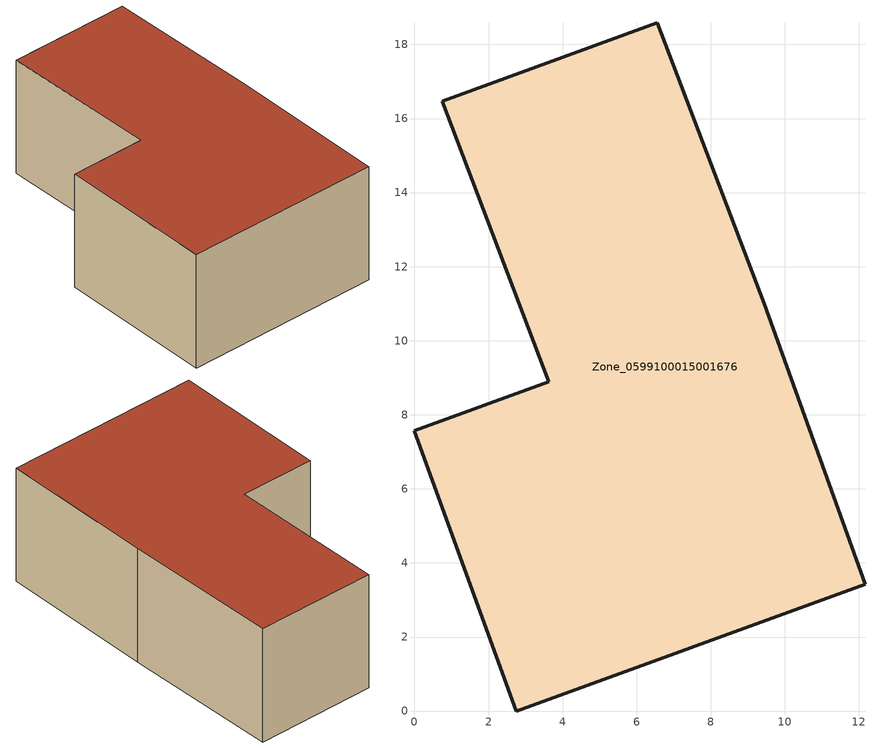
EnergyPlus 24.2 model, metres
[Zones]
Zone_0599100015001676
 floor ground (C_G): 6.55,18.58 9.44,11 12.16,3.42 2.75,0 0,7.57 3.62,8.89 0.75,16.47 z1
 wall outside (C_F): 9.44,11 6.55,18.58 0.75,16.47 3.62,8.89 0,7.57 2.75,0 12.16,3.42 9.44,11 z1:7.07
 roof outside (C_R): 12.16,3.42 9.44,11 6.55,18.58 0.75,16.47 3.62,8.89 0,7.57 2.75,0 z7.07
[BUILDING]
Pand.0599100015001676: North Axis=0; Terrain=City; Loads Convergence Tolerance Value=0.04; Temperature Convergence Tolerance Value=0.4; Solar Distribution=FullExterior; Maximum Number of Warmup Days=25; Minimum Number of Warmup Days=1
[Site:Location]
Rotterdam.The.Hague.AP_ZH_NLD Design_Conditions: Latitude=51.96; Longitude=4.45; Time Zone=1; Elevation=-4.5
[SITE:GROUNDTEMPERATURE:BUILDINGSURFACE]
18, 18, 18, 18, 18, 18, 18, 18, 18, 18, 18, 18
[MATERIAL] Thermal Absorptance=0.9; Solar Absorptance=0.7; Visible Absorptance=0.7
Name | Roughness | Thickness | Conductivity | Density | Specific Heat
G.TC.1946 | MediumSmooth | 0.15 | 1 | 540 | 1210
F.TC.1946 | Rough | 0.3 | 0.857143 | 1920 | 840
R.TC.1946 | MediumRough | 0.2 | 0.909091 | 1500 | 1000
[CONSTRUCTION]
C_G: G.TC.1946
C_F: F.TC.1946
C_R: R.TC.1946
[ZONE]
Zone_0599100015001676: Type=1; Multiplier=1; Ceiling Height=Autocalculate; Volume=Autocalculate; Floor Area=autocalculate; Part of Total Floor Area=Yes
[ZONEINFILTRATION:DESIGNFLOWRATE]
Infil_Zone_0599100015001676: Zone or ZoneList or Space or SpaceList=Zone_0599100015001676; Schedule=AlwaysOn; Design Flow Rate Calculation Method=Flow/Area; Flow Rate per Floor Area=0.003; Constant Term Coefficient=1; Temperature Term Coefficient=0; Velocity Term Coefficient=0; Velocity Squared Term Coefficient=0
[HVACTEMPLATE:ZONE:IDEALLOADSAIRSYSTEM]
Zone_0599100015001676: Maximum Heating Supply Air Temperature=50; Minimum Cooling Supply Air Temperature=13; Maximum Heating Supply Air Humidity Ratio=0.0156; Minimum Cooling Supply Air Humidity Ratio=0.0077; Heating Limit=NoLimit; Cooling Limit=NoLimit; Dehumidification Control Type=ConstantSensibleHeatRatio; Cooling Sensible Heat Ratio=0.7; Dehumidification Setpoint=60; Humidification Control Type=None; Humidification Setpoint=30; Outdoor Air Method=None; Outdoor Air Flow Rate per Person=0.00944; Outdoor Air Flow Rate per Zone Floor Area=0; Outdoor Air Flow Rate per Zone=0; Demand Controlled Ventilation Type=None; Outdoor Air Economizer Type=NoEconomizer; Heat Recovery Type=None; Sensible Heat Recovery Effectiveness=0.7; Latent Heat Recovery Effectiveness=0.65
[ZONECONTROL:THERMOSTAT]
ThermostatControl_Zone_0599100015001676: Zone or ZoneList=Zone_0599100015001676; Control Type Schedule=DualSetpointControlType; Control 1=Thermostat_Zone_0599100015001676; Temperature Difference Between Cutout And Setpoint=0
[THERMOSTATSETPOINT:DUALSETPOINT]
Thermostat_Zone_0599100015001676: Heating Setpoint Temperature Schedule=HeatingSetpoint_Zone_0599100015001676; Cooling Setpoint Temperature Schedule=CoolingSetpoint_Zone_0599100015001676
[SCHEDULE:COMPACT]
HeatingSetpoint_Zone_0599100015001676: Through: 12/31, For: AllDays, Until: 24:00, 21
CoolingSetpoint_Zone_0599100015001676: Through: 12/31, For: AllDays, Until: 24:00, 24
DualSetpointControlType: Through: 12/31, For: AllDays, Until: 24:00, 4
AlwaysOn: Through: 12/31, For: AllDays, Until: 24:00, 1
